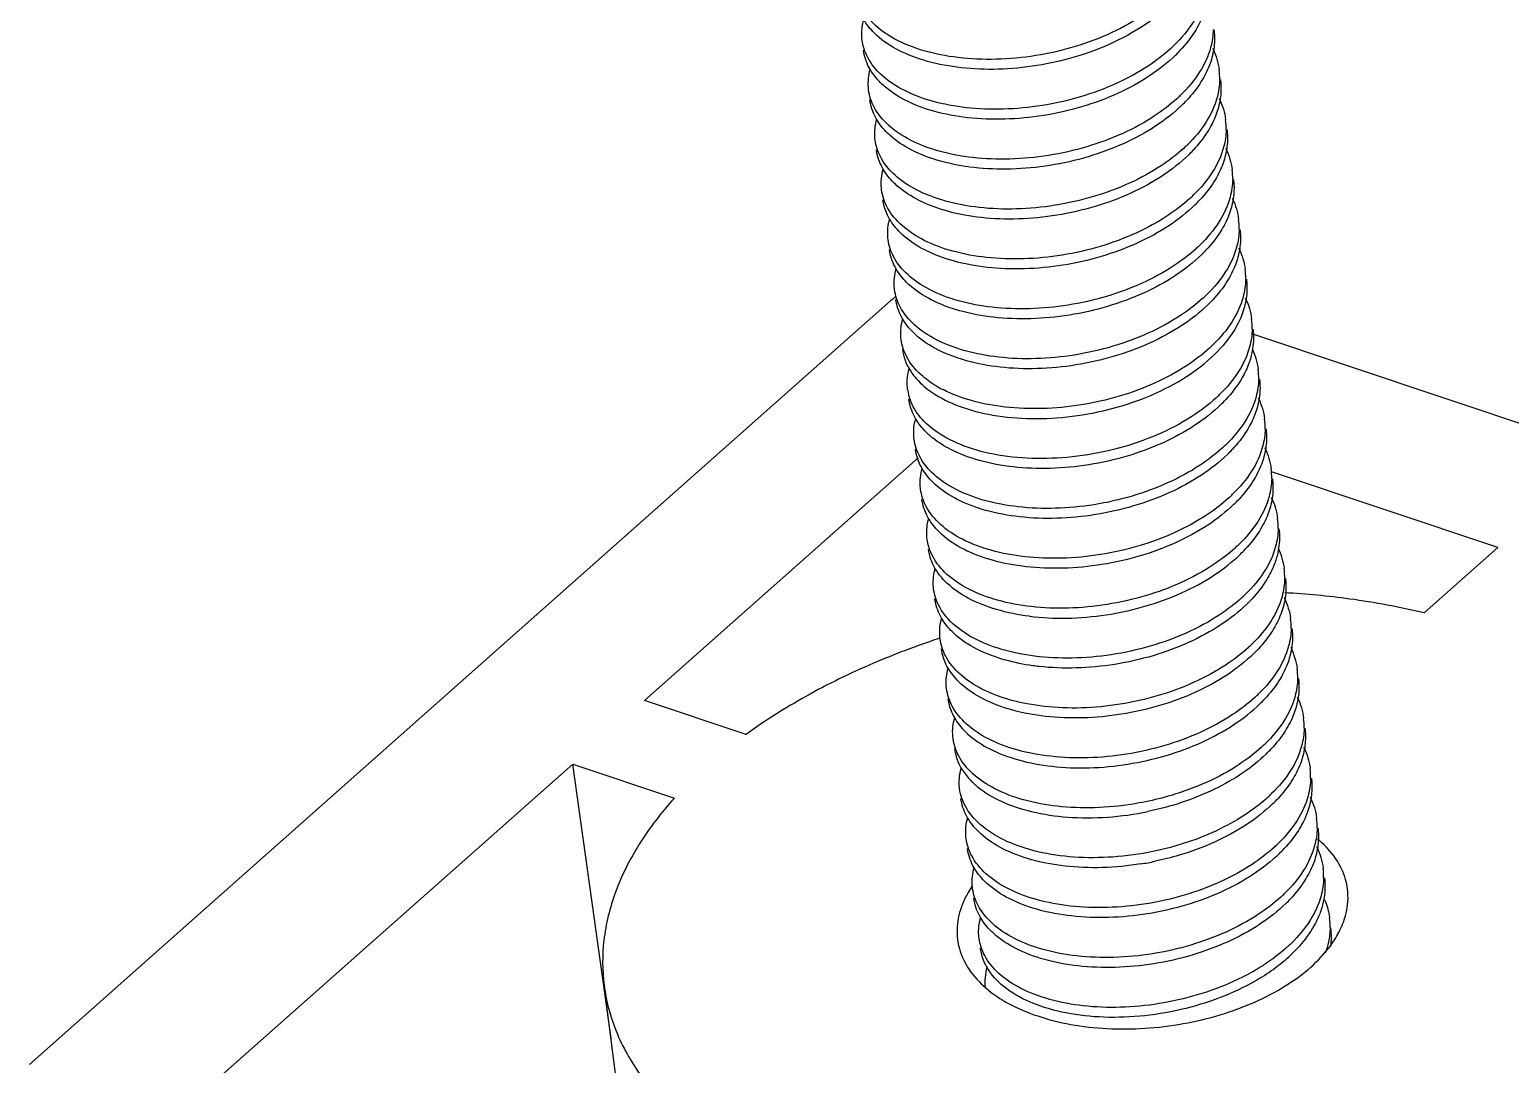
# Model space of a CAD drawing. Header units: millimetres. Extents: x 1518 to 2058, y 69 to 444.
# Drawn here: x 1785.45 to 1791.73, y 95.99 to 100.39 of the extents above; entities that cross this region are included whole.
import ezdxf

# ---------------------------------------------------------------- set-up
doc = ezdxf.new("R2010")
doc.units = ezdxf.units.MM
doc.layers.add('02___PRT_ALL_AXES', color=7, linetype='Continuous')

# ---------------------------------------------------------------- blocks, each defined once
blk = doc.blocks.new('*u40')
at = {"color": 7, "linetype": 'Continuous'}
for p, q in [((-8.2435, -23.3652), (-8.2444, -23.3565)), ((-8.1981, -23.9067), (-12.4034, -27.6357)), ((-1.5703, -25.6957), (-6.4314, -24.0697)), ((-8.0651, -24.6734), (-9.4011, -25.8582)), ((-5.2347, -25.112), (-6.3397, -24.7424)), ((-5.2347, -25.112), (-5.5949, -25.4314)), ((-8.9049, -26.0241), (-9.4011, -25.8582)), ((-9.7516, -26.1689), (-11.5037, -27.7226)), ((-9.7516, -26.1689), (-9.2554, -26.3349)), ((-9.5644, -27.5094), (-9.7516, -26.1689))]:
    blk.add_line(p, q, dxfattribs=at)
for centre, radius, start, end in [((-7.3471, -22.1134), 0.7626, 312.3387, 314.24431), ((-7.3075, -22.196), 0.7151, 314.2329, 316.9234), ((-6.9152, -22.8211), 0.3226, 358.94044, 7.49399), ((-7.3154, -22.3569), 0.7626, 312.3387, 314.24431), ((-7.2758, -22.4396), 0.7151, 314.2329, 316.9234), ((-6.8834, -23.0647), 0.3226, 358.94044, 7.49399), ((-7.2836, -22.6005), 0.7626, 312.3387, 314.24431), ((-7.244, -22.6832), 0.7151, 314.2329, 316.9234), ((-6.8517, -23.3083), 0.3226, 358.94044, 7.49399), ((-7.2519, -22.8442), 0.7626, 312.33738, 314.24429), ((-7.2123, -22.9268), 0.7151, 314.2329, 316.9234), ((-6.82, -23.5519), 0.3226, 358.94044, 7.49399), ((-7.2202, -23.0877), 0.7626, 312.3387, 314.24431), ((-7.1806, -23.1704), 0.7151, 314.2329, 316.9234), ((-6.7883, -23.7955), 0.3226, 358.94044, 7.49399), ((-7.8533, -24.2957), 0.5198, 129.01049, 131.55067), ((-7.8399, -24.3121), 0.541, 128.46112, 129.02331), ((-7.1885, -23.3313), 0.7626, 312.3387, 314.24431), ((-7.1489, -23.414), 0.7151, 314.2329, 316.9234), ((-6.7565, -24.0391), 0.3225, 358.96517, 7.49408), ((-7.1567, -23.5749), 0.7626, 312.3387, 314.24431), ((-7.1172, -23.6576), 0.7151, 314.2329, 316.9234), ((-6.7248, -24.2826), 0.3226, 358.94044, 7.49399), ((-7.873, -24.3077), 0.2456, 187.46659, 199.87869), ((-7.6769, -23.8193), 0.5861, 239.25933, 242.92336), ((-7.1254, -23.8181), 0.7632, 312.36055, 314.24458), ((-7.0863, -23.9002), 0.7164, 314.23212, 316.94336), ((-6.6931, -24.5262), 0.3226, 358.94044, 7.49399), ((-7.755, -24.2759), 0.3843, 223.79518, 227.83841), ((-7.731, -24.2494), 0.4201, 227.82731, 231.5033), ((-7.0933, -24.0621), 0.7626, 312.3387, 314.24431), ((-7.0537, -24.1447), 0.7151, 314.2329, 316.9234), ((-6.6614, -24.7698), 0.3226, 358.94044, 7.49399), ((-7.0616, -24.3057), 0.7626, 312.3387, 314.24431), ((-7.022, -24.3883), 0.7151, 314.2329, 316.9234), ((-6.6297, -25.0134), 0.3226, 358.94232, 7.494), ((-7.0299, -24.5493), 0.7626, 312.3387, 314.24431), ((-6.9903, -24.6319), 0.7151, 314.2329, 316.9234), ((-6.598, -25.257), 0.3226, 358.94044, 7.49399), ((-6.9982, -24.7928), 0.7627, 312.34356, 314.24437), ((-6.959, -24.875), 0.7158, 314.2324, 316.94086), ((-6.5662, -25.5006), 0.3226, 358.94044, 7.49399), ((-6.6303, -29.5779), 4.237, 108.27559, 108.42516), ((-6.9664, -25.0364), 0.7626, 312.3387, 314.24431), ((-6.9268, -25.1191), 0.7151, 314.2329, 316.9234), ((-6.5345, -25.7442), 0.3226, 358.94044, 7.49399), ((-6.9347, -25.28), 0.7626, 312.3387, 314.24431), ((-6.8951, -25.3627), 0.7151, 314.2329, 316.9234), ((-6.5028, -25.9878), 0.3226, 358.94044, 7.49399), ((-6.903, -25.5236), 0.7626, 312.3387, 314.24431), ((-6.8634, -25.6063), 0.7151, 314.2329, 316.9234), ((-6.4711, -26.2314), 0.3226, 358.94044, 7.49399), ((-6.8708, -25.7677), 0.7619, 312.30988, 314.24395), ((-6.8317, -25.8499), 0.7151, 314.2329, 316.9234), ((-6.4393, -26.475), 0.3226, 358.94044, 7.49399), ((-6.8395, -26.0108), 0.7626, 312.3387, 314.24431), ((-6.7999, -26.0935), 0.7151, 314.2329, 316.9234), ((-7.2136, -25.1804), 1.4949, 279.076, 281.81051), ((-6.4076, -26.7186), 0.3226, 358.94044, 7.49399), ((-7.3926, -27.0429), 0.4945, 146.71696, 151.29668), ((-7.3639, -27.0613), 0.5286, 146.01911, 146.75818), ((-6.8078, -26.2544), 0.7626, 312.3387, 314.24431), ((-6.7682, -26.3371), 0.7151, 314.2329, 316.9234), ((-6.3861, -26.9623), 0.3327, 358.93926, 7.28888), ((-6.7761, -26.498), 0.7626, 312.3387, 314.24431), ((-6.7371, -26.58), 0.716, 314.2323, 316.94367)]:
    blk.add_arc(centre, radius, start, end, dxfattribs=at)
for points, start_tangent, end_tangent in [([(-6.6561, -22.3399), (-6.6687, -22.4273), (-6.7223, -22.5466), (-6.815, -22.6597)], (-0.017357, -0.999849), (-0.716284, -0.697809)), ([(-8.2862, -22.5931), (-8.3366, -22.5243), (-8.364, -22.4396)], (-0.69163, 0.722252), (-0.131568, 0.991307)), ([(-6.8651, -22.4334), (-6.9783, -22.5203), (-7.1394, -22.6073), (-7.3214, -22.6728), (-7.5145, -22.7139), (-7.7085, -22.7287), (-7.893, -22.7171), (-8.058, -22.6801), (-8.1948, -22.6201), (-8.2959, -22.5408), (-8.356, -22.447)], (-0.738975, -0.673733), (-0.357359, 0.933967)), ([(-6.8404, -22.4648), (-6.9676, -22.5662), (-7.1229, -22.6515), (-7.2985, -22.7168), (-7.4854, -22.7591), (-7.6742, -22.7769), (-7.8554, -22.7697), (-8.0199, -22.7383), (-8.1594, -22.6847), (-8.2668, -22.612), (-8.2862, -22.5931)], (-0.716284, -0.697809), (-0.69163, 0.722252)), ([(-8.3386, -22.6345), (-8.34, -22.6213), (-8.3308, -22.534)], (-0.131568, 0.991307), (0.266528, 0.963827)), ([(-6.6747, -22.5138), (-6.7159, -22.5954), (-6.7852, -22.6844)], (-0.357331, -0.933978), (-0.682733, -0.730668)), ([(-6.6244, -22.5835), (-6.637, -22.6709), (-6.6905, -22.7902), (-6.7833, -22.9032)], (-0.017357, -0.999849), (-0.716284, -0.697809)), ([(-6.6207, -22.5842), (-6.6191, -22.5996), (-6.6218, -22.6773)], (0.130448, -0.991455), (-0.146749, -0.989174)), ([(-8.3112, -22.7192), (-8.3386, -22.6345)], (-0.466861, 0.884331), (-0.131568, 0.991307)), ([(-8.2545, -22.8367), (-8.3049, -22.7679), (-8.3323, -22.6832)], (-0.69163, 0.722252), (-0.131568, 0.991307)), ([(-6.8335, -22.677), (-6.9422, -22.7611), (-7.0976, -22.8464), (-7.2731, -22.9116), (-7.46, -22.954), (-7.6488, -22.9718), (-7.83, -22.9646), (-7.9945, -22.9332), (-8.134, -22.8796), (-8.2414, -22.8069), (-8.3112, -22.7192)], (-0.739092, -0.673605), (-0.466861, 0.884331)), ([(-6.6218, -22.6773), (-6.6307, -22.7196), (-6.643, -22.7574)], (-0.146749, -0.989174), (-0.357331, -0.933978)), ([(-6.6261, -22.6763), (-6.6247, -22.6792), (-6.5954, -22.779)], (0.431036, -0.902335), (0.130448, -0.991455)), ([(-6.8087, -22.7084), (-6.9359, -22.8098), (-7.0912, -22.8951), (-7.2667, -22.9603), (-7.4536, -23.0027), (-7.6425, -23.0205), (-7.8237, -23.0133), (-7.9882, -22.9819), (-8.1277, -22.9283), (-8.235, -22.8556), (-8.2545, -22.8367)], (-0.716284, -0.697809), (-0.69163, 0.722252)), ([(-6.643, -22.7574), (-6.6842, -22.839), (-6.7534, -22.928)], (-0.357331, -0.933978), (-0.682733, -0.730668)), ([(-8.3069, -22.878), (-8.3082, -22.8649), (-8.2991, -22.7776)], (-0.131568, 0.991307), (0.266528, 0.963827)), ([(-6.5927, -22.8271), (-6.6053, -22.9145), (-6.6588, -23.0338), (-6.7516, -23.1468)], (-0.017357, -0.999849), (-0.716284, -0.697809)), ([(-6.589, -22.8277), (-6.5874, -22.8431), (-6.5901, -22.9209)], (0.130448, -0.991455), (-0.146749, -0.989174)), ([(-8.2795, -22.9628), (-8.3069, -22.878)], (-0.466861, 0.884331), (-0.131568, 0.991307)), ([(-8.2228, -23.0803), (-8.2731, -23.0115), (-8.3005, -22.9268)], (-0.69163, 0.722252), (-0.131568, 0.991307)), ([(-6.8017, -22.9206), (-6.9105, -23.0047), (-7.0658, -23.09), (-7.2414, -23.1552), (-7.4283, -23.1976), (-7.6171, -23.2154), (-7.7983, -23.2082), (-7.9628, -23.1768), (-8.1023, -23.1232), (-8.2097, -23.0505), (-8.2795, -22.9628)], (-0.739092, -0.673605), (-0.466861, 0.884331)), ([(-6.7769, -22.952), (-6.9042, -23.0534), (-7.0595, -23.1387), (-7.235, -23.2039), (-7.4219, -23.2463), (-7.6107, -23.2641), (-7.792, -23.2569), (-7.9565, -23.2255), (-8.0959, -23.1719), (-8.2033, -23.0992), (-8.2228, -23.0803)], (-0.716284, -0.697809), (-0.69163, 0.722252)), ([(-6.5901, -22.9209), (-6.5989, -22.9632), (-6.6113, -23.001)], (-0.146749, -0.989174), (-0.357331, -0.933978)), ([(-6.5943, -22.9199), (-6.593, -22.9228), (-6.5636, -23.0226)], (0.431036, -0.902335), (0.130448, -0.991455)), ([(-8.2752, -23.1216), (-8.2765, -23.1085), (-8.2674, -23.0212)], (-0.131568, 0.991307), (0.266528, 0.963827)), ([(-6.6113, -23.001), (-6.6525, -23.0825), (-6.7217, -23.1716)], (-0.357331, -0.933978), (-0.682733, -0.730668)), ([(-8.2478, -23.2064), (-8.2752, -23.1216)], (-0.466861, 0.884331), (-0.131568, 0.991307)), ([(-6.5609, -23.0707), (-6.5736, -23.1581), (-6.6271, -23.2774), (-6.7198, -23.3904)], (-0.017357, -0.999849), (-0.716284, -0.697809)), ([(-6.5573, -23.0713), (-6.5557, -23.0867), (-6.5584, -23.1644)], (0.130448, -0.991455), (-0.146749, -0.989174)), ([(-8.1917, -23.3233), (-8.2394, -23.2588), (-8.2688, -23.1704)], (-0.690128, 0.723687), (-0.130986, 0.991384)), ([(-6.77, -23.1642), (-6.8788, -23.2483), (-7.0341, -23.3336), (-7.2096, -23.3988), (-7.3965, -23.4412), (-7.5854, -23.459), (-7.7666, -23.4518), (-7.9311, -23.4204), (-8.0706, -23.3668), (-8.1779, -23.2941), (-8.2478, -23.2064)], (-0.739092, -0.673605), (-0.466861, 0.884331)), ([(-6.7452, -23.1956), (-6.8719, -23.2966), (-7.0264, -23.3817), (-7.2011, -23.4469), (-7.3872, -23.4894), (-7.5753, -23.5076), (-7.7561, -23.501), (-7.9205, -23.4703), (-8.0603, -23.4175), (-8.1684, -23.3457), (-8.1917, -23.3233)], (-0.716284, -0.697809), (-0.690128, 0.723687)), ([(-6.5584, -23.1644), (-6.5672, -23.2068), (-6.5796, -23.2446)], (-0.146749, -0.989174), (-0.357331, -0.933978)), ([(-6.5626, -23.1635), (-6.5613, -23.1663), (-6.5319, -23.2662)], (0.431036, -0.902335), (0.130448, -0.991455)), ([(-8.2444, -23.3565), (-8.2358, -23.2653)], (-0.092533, 0.99571), (0.26368, 0.96461)), ([(-6.5796, -23.2446), (-6.6208, -23.3261), (-6.69, -23.4152)], (-0.357331, -0.933978), (-0.682733, -0.730668)), ([(-6.5292, -23.3142), (-6.5419, -23.4017), (-6.5954, -23.521), (-6.6881, -23.634)], (-0.017357, -0.999849), (-0.716284, -0.697809)), ([(-6.5256, -23.3149), (-6.5239, -23.3303), (-6.5266, -23.408)], (0.130448, -0.991455), (-0.146749, -0.989174)), ([(-8.2141, -23.4537), (-8.2434, -23.3652)], (-0.480003, 0.877267), (-0.130986, 0.991384)), ([(-8.1593, -23.5675), (-8.2097, -23.4987), (-8.2371, -23.4139)], (-0.69163, 0.722252), (-0.131568, 0.991307)), ([(-6.7383, -23.4078), (-6.8465, -23.4915), (-7.0011, -23.5766), (-7.1758, -23.6418), (-7.3618, -23.6843), (-7.55, -23.7025), (-7.7307, -23.6958), (-7.8951, -23.6652), (-8.0349, -23.6124), (-8.143, -23.5405), (-8.2141, -23.4537)], (-0.739107, -0.673588), (-0.480003, 0.877267)), ([(-6.5266, -23.408), (-6.5355, -23.4504), (-6.5478, -23.4882)], (-0.146749, -0.989174), (-0.357331, -0.933978)), ([(-6.5309, -23.4071), (-6.5296, -23.4099), (-6.5002, -23.5098)], (0.431036, -0.902335), (0.130448, -0.991455)), ([(-6.7135, -23.4391), (-6.8407, -23.5406), (-6.996, -23.6259), (-7.1716, -23.6911), (-7.3585, -23.7335), (-7.5473, -23.7513), (-7.7285, -23.7441), (-7.893, -23.7127), (-8.0325, -23.6591), (-8.1399, -23.5864), (-8.1593, -23.5675)], (-0.716284, -0.697809), (-0.69163, 0.722252)), ([(-6.5478, -23.4882), (-6.589, -23.5697), (-6.6583, -23.6588)], (-0.357331, -0.933978), (-0.682733, -0.730668)), ([(-8.2117, -23.6088), (-8.2131, -23.5957), (-8.204, -23.5084)], (-0.131568, 0.991307), (0.266528, 0.963827)), ([(-6.4975, -23.5578), (-6.5101, -23.6453), (-6.5637, -23.7646), (-6.6564, -23.8776)], (-0.017357, -0.999849), (-0.716284, -0.697809)), ([(-6.4939, -23.5585), (-6.4922, -23.5739), (-6.4949, -23.6516)], (0.130448, -0.991455), (-0.146749, -0.989174)), ([(-8.1843, -23.6936), (-8.2117, -23.6088)], (-0.466861, 0.884331), (-0.131568, 0.991307)), ([(-8.1276, -23.8111), (-8.178, -23.7423), (-8.2054, -23.6575)], (-0.69163, 0.722252), (-0.131568, 0.991307)), ([(-6.7066, -23.6514), (-6.8154, -23.7355), (-6.9707, -23.8208), (-7.1462, -23.886), (-7.3331, -23.9284), (-7.5219, -23.9462), (-7.7032, -23.939), (-7.8677, -23.9076), (-8.0071, -23.8539), (-8.1145, -23.7813), (-8.1843, -23.6936)], (-0.739092, -0.673605), (-0.466861, 0.884331)), ([(-6.6818, -23.6827), (-6.809, -23.7842), (-6.9643, -23.8695), (-7.1399, -23.9347), (-7.3267, -23.9771), (-7.5156, -23.9949), (-7.6968, -23.9877), (-7.8613, -23.9563), (-8.0008, -23.9027), (-8.1081, -23.83), (-8.1276, -23.8111)], (-0.716284, -0.697809), (-0.69163, 0.722252)), ([(-6.4949, -23.6516), (-6.5038, -23.694), (-6.5161, -23.7318)], (-0.146749, -0.989174), (-0.357331, -0.933978)), ([(-6.4992, -23.6507), (-6.4978, -23.6535), (-6.4685, -23.7534)], (0.431036, -0.902335), (0.130448, -0.991455)), ([(-8.18, -23.8524), (-8.1814, -23.8393), (-8.1722, -23.752)], (-0.131568, 0.991307), (0.266528, 0.963827)), ([(-6.5161, -23.7318), (-6.5573, -23.8133), (-6.6266, -23.9023)], (-0.357331, -0.933978), (-0.682733, -0.730668)), ([(-8.1526, -23.9371), (-8.18, -23.8524)], (-0.466861, 0.884331), (-0.131568, 0.991307)), ([(-6.4658, -23.8014), (-6.4784, -23.8889), (-6.5319, -24.0082), (-6.6247, -24.1212)], (-0.017357, -0.999849), (-0.716284, -0.697809)), ([(-6.4621, -23.8021), (-6.4605, -23.8175), (-6.4632, -23.8952)], (0.130448, -0.991455), (-0.146749, -0.989174)), ([(-8.0959, -24.0547), (-8.1463, -23.9859), (-8.1736, -23.9011)], (-0.69163, 0.722252), (-0.131568, 0.991307)), ([(-6.6749, -23.895), (-6.7836, -23.9791), (-6.9389, -24.0643), (-7.1145, -24.1296), (-7.3014, -24.172), (-7.4902, -24.1898), (-7.6714, -24.1826), (-7.8359, -24.1512), (-7.9754, -24.0975), (-8.0828, -24.0248), (-8.1526, -23.9371)], (-0.739092, -0.673605), (-0.466861, 0.884331)), ([(-6.6501, -23.9263), (-6.7773, -24.0278), (-6.9326, -24.1131), (-7.1081, -24.1783), (-7.295, -24.2207), (-7.4839, -24.2385), (-7.6651, -24.2313), (-7.8296, -24.1999), (-7.9691, -24.1463), (-8.0764, -24.0736), (-8.0959, -24.0547)], (-0.716284, -0.697809), (-0.69163, 0.722252)), ([(-6.4632, -23.8952), (-6.4721, -23.9376), (-6.4844, -23.9753)], (-0.146749, -0.989174), (-0.357331, -0.933978)), ([(-6.4675, -23.8943), (-6.4661, -23.8971), (-6.4368, -23.997)], (0.431036, -0.902335), (0.130448, -0.991455)), ([(-8.1483, -24.096), (-8.1496, -24.0829), (-8.1405, -23.9956)], (-0.131568, 0.991307), (0.266528, 0.963827)), ([(-6.4844, -23.9753), (-6.5256, -24.0569), (-6.5948, -24.1459)], (-0.357331, -0.933978), (-0.682733, -0.730668)), ([(-6.4341, -24.0449), (-6.4467, -24.1325), (-6.5002, -24.2518), (-6.593, -24.3648)], (-0.016935, -0.999857), (-0.716284, -0.697809)), ([(-6.4304, -24.0456), (-6.4318, -24.1412)], (0.127779, -0.991803), (-0.151915, -0.988394)), ([(-8.1209, -24.1807), (-8.1483, -24.096)], (-0.466861, 0.884331), (-0.131568, 0.991307)), ([(-8.1419, -24.1448), (-8.1292, -24.1967), (-8.0797, -24.2809), (-8.0722, -24.2896)], (0.13039, -0.991463), (0.666412, -0.745584)), ([(-6.6431, -24.1386), (-6.7519, -24.2227), (-6.9072, -24.3079), (-7.0828, -24.3732), (-7.2697, -24.4155), (-7.4585, -24.4334), (-7.6397, -24.4262), (-7.8042, -24.3948), (-7.9437, -24.3411)], (-0.739092, -0.673605), (-0.890054, 0.455854)), ([(-6.4318, -24.1412), (-6.4351, -24.1596), (-6.4535, -24.221)], (-0.151915, -0.988394), (-0.362678, -0.931915)), ([(-6.4343, -24.1408), (-6.405, -24.2406)], (0.422719, -0.906261), (0.130448, -0.991455)), ([(-7.9765, -24.323), (-8.051, -24.2684), (-8.1209, -24.1807)], (-0.859096, 0.511815), (-0.466861, 0.884331)), ([(-7.9977, -24.3541), (-7.8651, -24.4216), (-7.7002, -24.4654), (-7.5125, -24.4825), (-7.3128, -24.4713), (-7.1124, -24.4321), (-6.9228, -24.3664), (-6.7549, -24.2775), (-6.6183, -24.1699)], (0.824775, -0.565461), (0.716284, 0.697809)), ([(-8.1165, -24.3396), (-8.1184, -24.2999), (-8.1083, -24.2374)], (-0.129978, 0.991517), (0.274752, 0.961515)), ([(-8.0722, -24.2896), (-7.9977, -24.3541)], (0.666412, -0.745584), (0.824775, -0.565461)), ([(-6.4535, -24.221), (-6.488, -24.291), (-6.5629, -24.3893)], (-0.362678, -0.931915), (-0.682468, -0.730915)), ([(-6.4023, -24.2886), (-6.415, -24.3761), (-6.4685, -24.4954), (-6.5612, -24.6084)], (-0.017357, -0.999849), (-0.716284, -0.697809)), ([(-6.3987, -24.2893), (-6.397, -24.3047), (-6.3997, -24.3824)], (0.130448, -0.991455), (-0.146749, -0.989174)), ([(-8.0324, -24.5418), (-8.0828, -24.473), (-8.1102, -24.3883)], (-0.69163, 0.722252), (-0.131568, 0.991307)), ([(-7.9724, -24.5489), (-8.0546, -24.4755), (-8.1039, -24.3912)], (-0.824775, 0.565461), (-0.340361, 0.940295)), ([(-6.5866, -24.4135), (-6.7139, -24.515), (-6.8692, -24.6002), (-7.0447, -24.6655), (-7.2316, -24.7079), (-7.4204, -24.7257), (-7.6017, -24.7185), (-7.7662, -24.6871), (-7.9056, -24.6334), (-7.9924, -24.5782)], (-0.716284, -0.697809), (-0.782386, 0.622794)), ([(-6.6112, -24.382), (-6.7295, -24.4724), (-6.8974, -24.5612), (-7.087, -24.6269), (-7.2874, -24.6662), (-7.4871, -24.6773), (-7.6748, -24.6603), (-7.8397, -24.6165), (-7.9724, -24.5489)], (-0.738838, -0.673883), (-0.824775, 0.565461)), ([(-6.3997, -24.3824), (-6.4086, -24.4248), (-6.421, -24.4625)], (-0.146749, -0.989174), (-0.357331, -0.933978)), ([(-6.404, -24.3815), (-6.4027, -24.3843), (-6.3733, -24.4842)], (0.431036, -0.902335), (0.130448, -0.991455)), ([(-8.0848, -24.5832), (-8.0862, -24.5701), (-8.0771, -24.4828)], (-0.131568, 0.991307), (0.266528, 0.963827)), ([(-6.421, -24.4625), (-6.4621, -24.5441), (-6.5314, -24.6331)], (-0.357331, -0.933978), (-0.682733, -0.730668)), ([(-6.3706, -24.5322), (-6.3832, -24.6196), (-6.4368, -24.739), (-6.5295, -24.852)], (-0.017357, -0.999849), (-0.716284, -0.697809)), ([(-6.367, -24.5329), (-6.3653, -24.5483), (-6.368, -24.626)], (0.130448, -0.991455), (-0.146749, -0.989174)), ([(-8.0574, -24.6679), (-8.0848, -24.5832)], (-0.466861, 0.884331), (-0.131568, 0.991307)), ([(-8.0007, -24.7854), (-8.0511, -24.7166), (-8.0785, -24.6319)], (-0.69163, 0.722252), (-0.131568, 0.991307)), ([(-6.5797, -24.6258), (-6.6885, -24.7098), (-6.8438, -24.7951), (-7.0193, -24.8604), (-7.2062, -24.9027), (-7.395, -24.9205), (-7.5763, -24.9133), (-7.7408, -24.8819), (-7.8802, -24.8283), (-7.9876, -24.7556), (-8.0574, -24.6679)], (-0.739092, -0.673605), (-0.466861, 0.884331)), ([(-6.368, -24.626), (-6.3769, -24.6684), (-6.3892, -24.7061)], (-0.146749, -0.989174), (-0.357331, -0.933978)), ([(-6.3723, -24.6251), (-6.371, -24.6279), (-6.3416, -24.7278)], (0.431036, -0.902335), (0.130448, -0.991455)), ([(-8.0531, -24.8268), (-8.0545, -24.8136), (-8.0453, -24.7264)], (-0.131568, 0.991307), (0.266528, 0.963827)), ([(-6.5549, -24.6571), (-6.6821, -24.7586), (-6.8374, -24.8438), (-7.013, -24.9091), (-7.1999, -24.9514), (-7.3887, -24.9693), (-7.5699, -24.9621), (-7.7344, -24.9307), (-7.8739, -24.877), (-7.9813, -24.8043), (-8.0007, -24.7854)], (-0.716284, -0.697809), (-0.69163, 0.722252)), ([(-6.3892, -24.7061), (-6.4304, -24.7877), (-6.4997, -24.8767)], (-0.357331, -0.933978), (-0.682733, -0.730668)), ([(-6.3389, -24.7758), (-6.3515, -24.8632), (-6.405, -24.9826), (-6.4978, -25.0956)], (-0.017357, -0.999849), (-0.716284, -0.697809)), ([(-6.3353, -24.7765), (-6.3336, -24.7919), (-6.3363, -24.8696)], (0.130448, -0.991455), (-0.146749, -0.989174)), ([(-8.0257, -24.9115), (-8.0531, -24.8268)], (-0.466861, 0.884331), (-0.131568, 0.991307)), ([(-6.548, -24.8694), (-6.6568, -24.9534), (-6.8121, -25.0387), (-6.9876, -25.1039), (-7.1745, -25.1463), (-7.3633, -25.1641), (-7.5446, -25.1569), (-7.7091, -25.1255), (-7.8485, -25.0719), (-7.9559, -24.9992), (-8.0257, -24.9115)], (-0.739092, -0.673605), (-0.466861, 0.884331)), ([(-6.3363, -24.8696), (-6.3452, -24.912), (-6.3575, -24.9497)], (-0.146749, -0.989174), (-0.357331, -0.933978)), ([(-6.3406, -24.8687), (-6.3392, -24.8715), (-6.3099, -24.9714)], (0.431036, -0.902335), (0.130448, -0.991455)), ([(-7.969, -25.029), (-8.0194, -24.9602), (-8.0468, -24.8755)], (-0.69163, 0.722252), (-0.131568, 0.991307)), ([(-6.5232, -24.9007), (-6.6504, -25.0022), (-6.8057, -25.0874), (-6.9812, -25.1527), (-7.1681, -25.195), (-7.357, -25.2129), (-7.5382, -25.2057), (-7.7027, -25.1742), (-7.8422, -25.1206), (-7.9495, -25.0479), (-7.969, -25.029)], (-0.716284, -0.697809), (-0.69163, 0.722252)), ([(-8.0214, -25.0704), (-8.0227, -25.0572), (-8.0136, -24.9699)], (-0.131568, 0.991307), (0.266528, 0.963827)), ([(-6.3575, -24.9497), (-6.3987, -25.0313), (-6.4679, -25.1203)], (-0.357331, -0.933978), (-0.682733, -0.730668)), ([(-7.994, -25.1551), (-8.0214, -25.0704)], (-0.466861, 0.884331), (-0.131568, 0.991307)), ([(-6.3072, -25.0194), (-6.3198, -25.1068), (-6.3733, -25.2261), (-6.4661, -25.3392)], (-0.017325, -0.99985), (-0.716284, -0.697809)), ([(-6.3035, -25.0201), (-6.3048, -25.1146)], (0.127958, -0.99178), (-0.149441, -0.988771)), ([(-7.5216, -25.4475), (-7.6826, -25.4145), (-7.8185, -25.36), (-7.9226, -25.2871), (-7.9898, -25.1997), (-8.015, -25.1191)], (-0.992245, 0.124295), (-0.131769, 0.99128)), ([(-6.5162, -25.113), (-6.625, -25.197), (-6.7803, -25.2823), (-6.9559, -25.3475), (-7.1428, -25.3899), (-7.3316, -25.4077), (-7.5128, -25.4005), (-7.6773, -25.3691), (-7.8168, -25.3155), (-7.9242, -25.2428), (-7.994, -25.1551)], (-0.739092, -0.673605), (-0.466861, 0.884331)), ([(-7.5216, -25.4475), (-7.3387, -25.4568), (-7.1474, -25.4403), (-6.9575, -25.3986), (-6.7788, -25.3332), (-6.6208, -25.2471), (-6.4914, -25.1443)], (0.992245, -0.124295), (0.716284, 0.697809)), ([(-6.3048, -25.1146), (-6.3094, -25.1393), (-6.3264, -25.1949)], (-0.149441, -0.988771), (-0.361404, -0.932409)), ([(-6.308, -25.114), (-6.2782, -25.2149)], (0.426015, -0.904716), (0.130448, -0.991455)), ([(-7.9897, -25.314), (-7.9912, -25.2975), (-7.9817, -25.213)], (-0.131769, 0.99128), (0.268774, 0.963203)), ([(-6.3264, -25.1949), (-6.3623, -25.2672), (-6.436, -25.3637)], (-0.361404, -0.932409), (-0.682504, -0.730882)), ([(-6.2755, -25.263), (-6.2881, -25.3504), (-6.3416, -25.4697), (-6.4343, -25.5827)], (-0.017357, -0.999849), (-0.716284, -0.697809)), ([(-6.2718, -25.2637), (-6.2702, -25.2791), (-6.2729, -25.3568)], (0.130448, -0.991455), (-0.146749, -0.989174)), ([(-7.9644, -25.3946), (-7.9897, -25.314)], (-0.451872, 0.892083), (-0.131769, 0.99128)), ([(-7.9055, -25.5162), (-7.9559, -25.4474), (-7.9833, -25.3627)], (-0.69163, 0.722252), (-0.131568, 0.991307)), ([(-6.4845, -25.3565), (-6.5954, -25.442), (-6.7535, -25.5281), (-6.9321, -25.5935), (-7.122, -25.6352), (-7.3134, -25.6516), (-7.4962, -25.6423)], (-0.739036, -0.673666), (-0.992245, 0.124295)), ([(-6.2729, -25.3568), (-6.2817, -25.3991), (-6.2941, -25.4369)], (-0.146749, -0.989174), (-0.357331, -0.933978)), ([(-6.2771, -25.3558), (-6.2758, -25.3587), (-6.2464, -25.4585)], (0.431036, -0.902335), (0.130448, -0.991455)), ([(-5.5949, -25.4314), (-5.9582, -25.3632), (-6.2754, -25.3328)], (-0.971757, 0.235982), (-0.998388, 0.056763)), ([(-7.4962, -25.6423), (-7.6572, -25.6094), (-7.7931, -25.5549), (-7.8972, -25.482), (-7.9644, -25.3946)], (-0.992245, 0.124295), (-0.451872, 0.892083)), ([(-6.4597, -25.3879), (-6.587, -25.4893), (-6.7423, -25.5746), (-6.9178, -25.6399), (-7.1047, -25.6822), (-7.2935, -25.7), (-7.4748, -25.6928), (-7.505, -25.6891)], (-0.716284, -0.697809), (-0.990531, 0.13729)), ([(-6.2941, -25.4369), (-6.3353, -25.5185), (-6.4045, -25.6075)], (-0.357331, -0.933978), (-0.682733, -0.730668)), ([(-7.9579, -25.5576), (-7.9593, -25.5444), (-7.9502, -25.4571)], (-0.131568, 0.991307), (0.266528, 0.963827)), ([(-7.505, -25.6891), (-7.6393, -25.6614), (-7.7787, -25.6078), (-7.8861, -25.5351), (-7.9055, -25.5162)], (-0.990531, 0.13729), (-0.69163, 0.722252)), ([(-6.2437, -25.5066), (-6.2564, -25.594), (-6.3099, -25.7133), (-6.4026, -25.8263)], (-0.017357, -0.999849), (-0.716284, -0.697809)), ([(-6.2401, -25.5073), (-6.2384, -25.5227), (-6.2411, -25.6004)], (0.130448, -0.991455), (-0.146749, -0.989174)), ([(-7.9695, -25.5581), (-8.2832, -25.6771), (-8.6132, -25.8388), (-8.9049, -26.0241)], (-0.948737, -0.316066), (-0.810107, -0.586282)), ([(-7.9306, -25.6423), (-7.9579, -25.5576)], (-0.466861, 0.884331), (-0.131568, 0.991307)), ([(-7.8738, -25.7598), (-7.9242, -25.691), (-7.9516, -25.6063)], (-0.69163, 0.722252), (-0.131568, 0.991307)), ([(-6.4528, -25.6001), (-6.5616, -25.6842), (-6.7169, -25.7695), (-6.8924, -25.8347), (-7.0793, -25.8771), (-7.2681, -25.8949), (-7.4494, -25.8877), (-7.6139, -25.8563), (-7.7533, -25.8027), (-7.8607, -25.73), (-7.9306, -25.6423)], (-0.739092, -0.673605), (-0.466861, 0.884331)), ([(-6.428, -25.6315), (-6.5552, -25.7329), (-6.7106, -25.8182), (-6.8861, -25.8834), (-7.073, -25.9258), (-7.2618, -25.9436), (-7.443, -25.9364), (-7.6075, -25.905), (-7.747, -25.8514), (-7.8544, -25.7787), (-7.8738, -25.7598)], (-0.716284, -0.697809), (-0.69163, 0.722252)), ([(-6.2411, -25.6004), (-6.25, -25.6427), (-6.2623, -25.6805)], (-0.146749, -0.989174), (-0.357331, -0.933978)), ([(-6.2454, -25.5994), (-6.2441, -25.6023), (-6.2147, -25.7021)], (0.431036, -0.902335), (0.130448, -0.991455)), ([(-7.9262, -25.8011), (-7.9276, -25.788), (-7.9185, -25.7007)], (-0.131568, 0.991307), (0.266528, 0.963827)), ([(-6.2623, -25.6805), (-6.3035, -25.762), (-6.3728, -25.8511)], (-0.357331, -0.933978), (-0.682733, -0.730668)), ([(-7.8988, -25.8859), (-7.9262, -25.8011)], (-0.466861, 0.884331), (-0.131568, 0.991307)), ([(-6.212, -25.7502), (-6.2246, -25.8376), (-6.2782, -25.9569), (-6.3709, -26.0699)], (-0.017357, -0.999849), (-0.716284, -0.697809)), ([(-6.2084, -25.7508), (-6.2067, -25.7662), (-6.2094, -25.8439)], (0.130448, -0.991455), (-0.146749, -0.989174)), ([(-7.9199, -25.8499), (-7.8925, -25.9346), (-7.8421, -26.0034)], (0.131568, -0.991307), (0.69163, -0.722252)), ([(-6.4211, -25.8437), (-6.5299, -25.9278), (-6.6852, -26.0131), (-6.8607, -26.0783), (-7.0476, -26.1207), (-7.2364, -26.1385), (-7.4177, -26.1313), (-7.5822, -26.0999), (-7.7216, -26.0463), (-7.829, -25.9736), (-7.8988, -25.8859)], (-0.739092, -0.673605), (-0.466861, 0.884331)), ([(-7.8421, -26.0034), (-7.8227, -26.0223), (-7.7153, -26.095), (-7.5758, -26.1486), (-7.4113, -26.18), (-7.2301, -26.1872), (-7.0413, -26.1694), (-6.8544, -26.127), (-6.6788, -26.0618), (-6.5235, -25.9765), (-6.3963, -25.8751)], (0.69163, -0.722252), (0.716284, 0.697809)), ([(-6.2094, -25.8439), (-6.2183, -25.8863), (-6.2306, -25.9241)], (-0.146749, -0.989174), (-0.357331, -0.933978)), ([(-6.2137, -25.843), (-6.2123, -25.8459), (-6.183, -25.9457)], (0.431036, -0.902335), (0.130448, -0.991455)), ([(-7.8945, -26.0447), (-7.8959, -26.0316), (-7.8867, -25.9443)], (-0.131568, 0.991307), (0.266528, 0.963827)), ([(-6.2306, -25.9241), (-6.2718, -26.0056), (-6.3411, -26.0947)], (-0.357331, -0.933978), (-0.682733, -0.730668)), ([(-6.1803, -25.9937), (-6.1929, -26.0812), (-6.2464, -26.2005), (-6.3392, -26.3135)], (-0.017357, -0.999849), (-0.716284, -0.697809)), ([(-6.1766, -25.9944), (-6.175, -26.0098), (-6.1777, -26.0875)], (0.130448, -0.991455), (-0.146749, -0.989174)), ([(-7.8671, -26.1295), (-7.8945, -26.0447)], (-0.466861, 0.884331), (-0.131568, 0.991307)), ([(-7.8882, -26.0935), (-7.8532, -26.1916), (-7.813, -26.2443)], (0.129203, -0.991618), (0.684335, -0.729168)), ([(-6.3894, -26.0873), (-6.4981, -26.1714), (-6.6535, -26.2567), (-6.829, -26.3219), (-6.9547, -26.3532)], (-0.739092, -0.673605), (-0.980066, -0.198674)), ([(-6.1777, -26.0875), (-6.1866, -26.1299), (-6.1989, -26.1677)], (-0.146749, -0.989174), (-0.357331, -0.933978)), ([(-6.182, -26.0866), (-6.1806, -26.0894), (-6.1513, -26.1893)], (0.431036, -0.902335), (0.130448, -0.991455)), ([(-6.9547, -26.3532), (-7.0159, -26.3643), (-7.2047, -26.3821), (-7.3859, -26.3749), (-7.5504, -26.3435), (-7.6899, -26.2899), (-7.7973, -26.2172), (-7.8671, -26.1295)], (-0.980066, -0.198674), (-0.466861, 0.884331)), ([(-6.3646, -26.1186), (-6.4795, -26.2119), (-6.6184, -26.2919), (-6.7754, -26.3557), (-6.9438, -26.401)], (-0.716284, -0.697809), (-0.979426, -0.201801)), ([(-6.1989, -26.1677), (-6.2401, -26.2492), (-6.3093, -26.3383)], (-0.357331, -0.933978), (-0.682733, -0.730668)), ([(-7.8628, -26.2883), (-7.8631, -26.2857), (-7.8555, -26.1898)], (-0.129813, 0.991539), (0.259093, 0.965852)), ([(-7.813, -26.2443), (-7.7753, -26.2794), (-7.6592, -26.3504), (-7.5111, -26.4008), (-7.3349, -26.4278), (-7.1404, -26.428), (-6.9438, -26.401)], (0.684335, -0.729168), (0.979426, 0.201801)), ([(-6.1486, -26.2373), (-6.1612, -26.3248), (-6.2147, -26.4441), (-6.3075, -26.5571)], (-0.017357, -0.999849), (-0.716284, -0.697809)), ([(-6.1449, -26.238), (-6.1433, -26.2534), (-6.146, -26.3311)], (0.130448, -0.991455), (-0.146749, -0.989174)), ([(-7.8281, -26.386), (-7.8628, -26.2883)], (-0.513129, 0.858311), (-0.129813, 0.991539)), ([(-9.2554, -26.3349), (-9.4269, -26.5604), (-9.5425, -26.7938), (-9.5995, -27.0296), (-9.5981, -27.2505)], (-0.669629, -0.742696), (0.128954, -0.991651)), ([(-7.7787, -26.4906), (-7.829, -26.4218), (-7.8564, -26.337)], (-0.69163, 0.722252), (-0.131568, 0.991307)), ([(-6.9184, -26.5959), (-7.1142, -26.6228), (-7.3051, -26.623), (-7.4807, -26.5969), (-7.6315, -26.5463), (-7.7494, -26.4746), (-7.8281, -26.386)], (-0.979426, -0.201801), (-0.513129, 0.858311)), ([(-6.3579, -26.3312), (-6.4541, -26.4067), (-6.593, -26.4868), (-6.75, -26.5506), (-6.9184, -26.5959)], (-0.739426, -0.673237), (-0.979426, -0.201801)), ([(-6.3328, -26.3622), (-6.4601, -26.4637), (-6.6154, -26.549), (-6.7909, -26.6142), (-6.9077, -26.6437)], (-0.716284, -0.697809), (-0.97882, -0.204725)), ([(-6.146, -26.3311), (-6.1548, -26.3735), (-6.1672, -26.4113)], (-0.146749, -0.989174), (-0.357331, -0.933978)), ([(-6.1502, -26.3302), (-6.1489, -26.333), (-6.1195, -26.4329)], (0.431036, -0.902335), (0.130448, -0.991455)), ([(-7.8311, -26.5319), (-7.8324, -26.5188), (-7.8233, -26.4315)], (-0.131568, 0.991307), (0.266528, 0.963827)), ([(-6.1672, -26.4113), (-6.2084, -26.4928), (-6.2776, -26.5819)], (-0.357331, -0.933978), (-0.682733, -0.730668)), ([(-7.8037, -26.6166), (-7.8311, -26.5319)], (-0.466861, 0.884331), (-0.131568, 0.991307)), ([(-6.9778, -26.6566), (-7.1666, -26.6744), (-7.3479, -26.6672), (-7.5124, -26.6358), (-7.6518, -26.5822), (-7.7592, -26.5095), (-7.7787, -26.4906)], (-0.987472, -0.157792), (-0.69163, 0.722252)), ([(-6.1168, -26.4809), (-6.1295, -26.5684), (-6.183, -26.6877), (-6.2757, -26.8007)], (-0.017357, -0.999849), (-0.716284, -0.697809)), ([(-6.1132, -26.4816), (-6.1115, -26.497), (-6.1143, -26.5747)], (0.130448, -0.991455), (-0.146749, -0.989174)), ([(-7.7469, -26.7342), (-7.7973, -26.6654), (-7.8247, -26.5806)], (-0.69163, 0.722252), (-0.131568, 0.991307)), ([(-6.3259, -26.5745), (-6.4347, -26.6586), (-6.59, -26.7438), (-6.7655, -26.8091), (-6.9524, -26.8515), (-7.1413, -26.8693), (-7.3225, -26.8621), (-7.487, -26.8307), (-7.6265, -26.777), (-7.7338, -26.7043), (-7.8037, -26.6166)], (-0.739092, -0.673605), (-0.466861, 0.884331)), ([(-6.3011, -26.6058), (-6.4284, -26.7073), (-6.5837, -26.7926), (-6.7592, -26.8578), (-6.9461, -26.9002), (-7.1349, -26.918), (-7.3162, -26.9108), (-7.4807, -26.8794), (-7.6201, -26.8258), (-7.7275, -26.7531), (-7.7469, -26.7342)], (-0.716284, -0.697809), (-0.69163, 0.722252)), ([(-6.1143, -26.5747), (-6.1231, -26.6171), (-6.1355, -26.6549)], (-0.146749, -0.989174), (-0.357331, -0.933978)), ([(-6.1185, -26.5738), (-6.1172, -26.5766), (-6.0878, -26.6765)], (0.431036, -0.902335), (0.130448, -0.991455)), ([(-5.9688, -26.7779), (-5.9779, -26.733), (-6.0252, -26.632), (-6.107, -26.5414), (-6.1146, -26.535)], (-0.12868, 0.991686), (-0.770007, 0.638036)), ([(-7.7993, -26.7755), (-7.8007, -26.7624), (-7.7916, -26.6751)], (-0.131568, 0.991307), (0.266528, 0.963827)), ([(-6.1355, -26.6549), (-6.1767, -26.7364), (-6.2459, -26.8254)], (-0.357331, -0.933978), (-0.682733, -0.730668)), ([(-6.0851, -26.7245), (-6.0977, -26.812), (-6.1513, -26.9313), (-6.244, -27.0443)], (-0.017357, -0.999849), (-0.716284, -0.697809)), ([(-6.0815, -26.7252), (-6.0853, -26.8345)], (0.1277, -0.991813), (-0.190494, -0.981688)), ([(-7.8264, -26.8054), (-7.849, -26.8534), (-7.8746, -26.9632), (-7.8726, -27.0258)], (-0.479613, -0.87748), (0.12868, -0.991686)), ([(-7.7719, -26.8602), (-7.7993, -26.7755)], (-0.466861, 0.884331), (-0.131568, 0.991307)), ([(-6.2942, -26.8181), (-6.403, -26.9022), (-6.5583, -26.9874), (-6.7338, -27.0527), (-6.9207, -27.0951), (-7.1095, -27.1129), (-7.2908, -27.1057), (-7.4553, -27.0743), (-7.5947, -27.0206), (-7.7021, -26.9479), (-7.7719, -26.8602)], (-0.739092, -0.673605), (-0.466861, 0.884331)), ([(-6.0109, -26.9907), (-5.9923, -26.9503), (-5.9668, -26.8405), (-5.9688, -26.7779)], (0.463058, 0.886328), (-0.12868, 0.991686)), ([(-7.7152, -26.9778), (-7.7656, -26.909), (-7.793, -26.8242)], (-0.69163, 0.722252), (-0.131568, 0.991307)), ([(-6.2694, -26.8494), (-6.3966, -26.9509), (-6.5519, -27.0362), (-6.7275, -27.1014), (-6.9144, -27.1438), (-7.1032, -27.1616), (-7.2844, -27.1544), (-7.4489, -27.123), (-7.5884, -27.0694), (-7.6958, -26.9967), (-7.7152, -26.9778)], (-0.716284, -0.697809), (-0.69163, 0.722252)), ([(-6.0853, -26.8345), (-6.0869, -26.8421), (-6.1044, -26.9003)], (-0.190494, -0.981688), (-0.362055, -0.932157)), ([(-6.0804, -26.8317), (-6.0578, -26.9083), (-6.0561, -26.9201)], (0.391512, -0.920173), (0.1277, -0.991813)), ([(-7.7676, -27.0191), (-7.769, -27.006), (-7.7599, -26.9187)], (-0.131568, 0.991307), (0.266528, 0.963827)), ([(-6.1044, -26.9003), (-6.1394, -26.971), (-6.214, -27.0688)], (-0.362055, -0.932157), (-0.682466, -0.730917)), ([(-7.8726, -27.0258), (-7.8635, -27.0707), (-7.8161, -27.1717), (-7.7344, -27.2623), (-7.6213, -27.3391), (-7.4814, -27.399), (-7.3199, -27.4399), (-7.1431, -27.4601), (-6.9577, -27.4588), (-6.7709, -27.4361), (-6.5898, -27.3929), (-6.4215, -27.3309), (-6.2723, -27.2523), (-6.1481, -27.1603)], (0.12868, -0.991686), (0.748212, 0.663459)), ([(-7.7402, -27.1038), (-7.7676, -27.0191)], (-0.466861, 0.884331), (-0.131568, 0.991307)), ([(-6.0535, -26.9685), (-6.0615, -27.037), (-6.078, -27.0923)], (-0.017745, -0.999843), (-0.355139, -0.934814)), ([(-6.054, -27.059), (-6.0109, -26.9907)], (0.59697, 0.802263), (0.463058, 0.886328)), ([(-6.0505, -27.0594), (-6.0498, -26.9688)], (0.138356, 0.990383), (-0.127903, 0.991787)), ([(-6.3965, -27.2145), (-6.5672, -27.3), (-6.7583, -27.362), (-6.9584, -27.3975), (-7.1587, -27.4049), (-7.3426, -27.3842), (-7.5023, -27.3377), (-7.6324, -27.2662), (-7.7206, -27.175), (-7.7605, -27.0731), (-7.7613, -27.0678)], (-0.853947, -0.520361), (-0.127653, 0.991819)), ([(-6.4182, -27.175), (-6.5266, -27.231), (-6.7021, -27.2963), (-6.889, -27.3386), (-7.0778, -27.3565), (-7.2591, -27.3493), (-7.4236, -27.3178), (-7.563, -27.2642), (-7.6704, -27.1915), (-7.7402, -27.1038)], (-0.862369, -0.506281), (-0.466861, 0.884331)), ([(-6.2625, -27.0617), (-6.3713, -27.1458), (-6.4182, -27.175)], (-0.739092, -0.673605), (-0.862369, -0.506281)), ([(-6.3965, -27.2145), (-6.3114, -27.1565), (-6.2377, -27.093)], (0.853947, 0.520361), (0.716284, 0.697809)), ([(-6.1481, -27.1603), (-6.054, -27.059)], (0.748212, 0.663459), (0.59697, 0.802263)), ([(-7.7361, -27.2608), (-7.7276, -27.1604), (-7.7271, -27.1586)], (-0.119129, 0.992879), (0.278807, 0.960347)), ([(-9.5981, -27.2505), (-9.5964, -27.2626), (-9.5334, -27.4875), (-9.4119, -27.6993), (-9.2345, -27.8933), (-9.0053, -28.0651), (-8.7294, -28.2108)], (0.128954, -0.991651), (0.914525, -0.40453))]:
    blk.add_spline(points, degree=3, dxfattribs=dict(at, start_tangent=start_tangent, end_tangent=end_tangent))
at = {"layer": '02___PRT_ALL_AXES', "color": 7, "linetype": 'Continuous'}
blk.add_line((-9.447, -28.4105), (-9.5981, -27.2505), dxfattribs=at)

msp = doc.modelspace()

# ---------------------------------------------------------------- block references
at = {"xscale": 0.8693999999999998, "yscale": 0.8693999999999998, "zscale": 0.8693999999999998}
msp.add_blockref('*u40', (1796.2298, 120.0204), dxfattribs=at)

doc.saveas('drawing.dxf')
